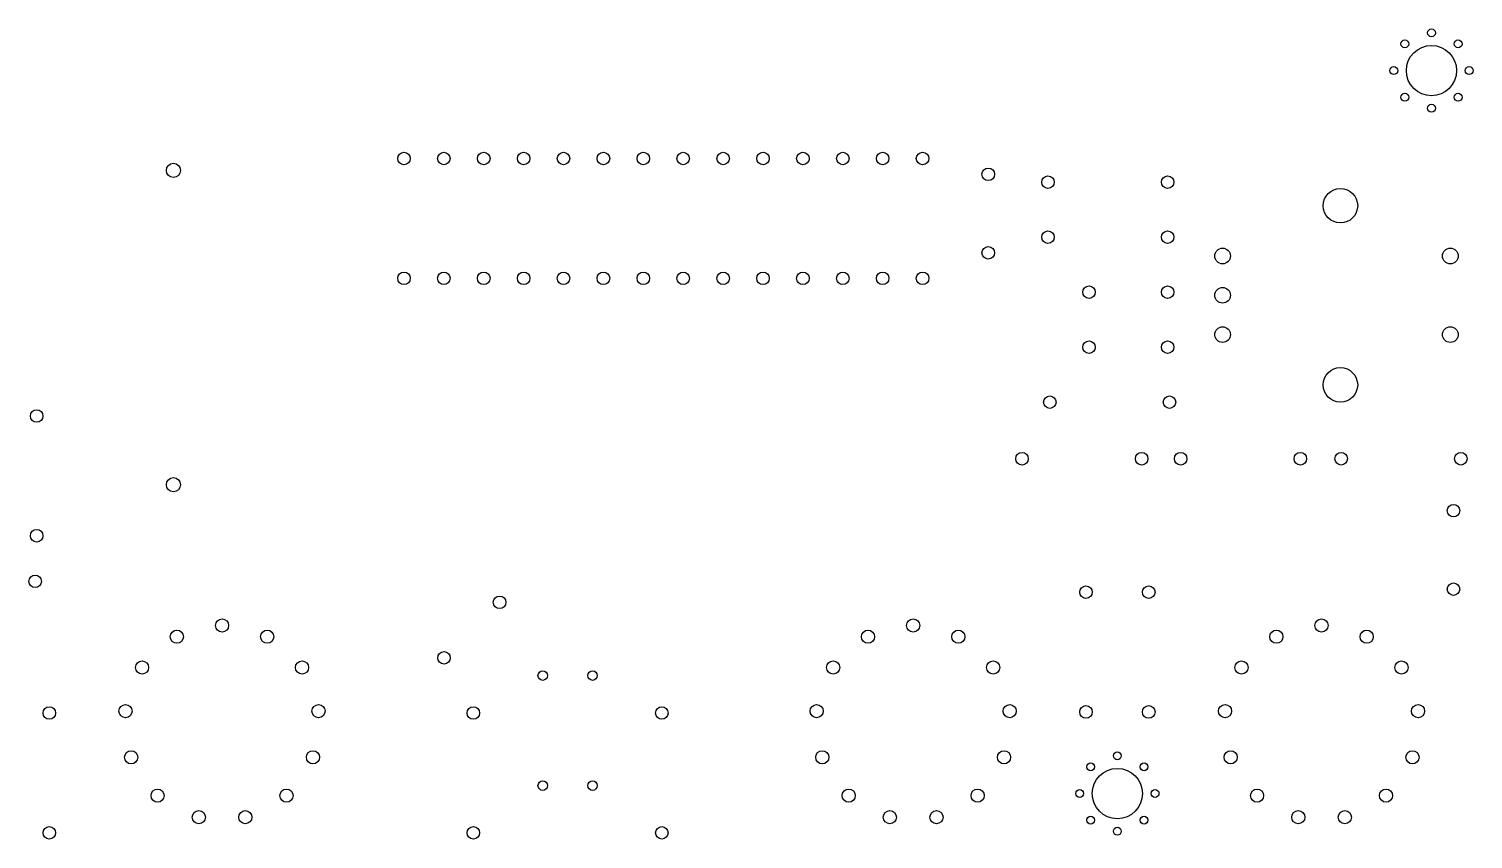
# Model space of a CAD drawing. Extents: x 2.89 to 10.22, y -4.48 to -2.44.
# Drawn here: x 6.602 to 10.222, y -4.484 to -2.455 of the extents above; entities that cross this region are included whole.
import ezdxf

# ---------------------------------------------------------------- set-up
doc = ezdxf.new("R2010")
doc.units = 0
doc.header["$MEASUREMENT"] = 0
doc.layers.add('BLACK', color=7, linetype='CONTINUOUS')

msp = doc.modelspace()

# ---------------------------------------------------------------- linework, layer by layer
at = {"layer": 'BLACK'}
for centre, radius in [((10.1181, -2.4646), 0.00984), ((10.0513, -2.4922), 0.00984), ((10.1181, -2.5591), 0.063), ((10.1849, -2.4922), 0.00984), ((10.0236, -2.5591), 0.00984), ((10.2126, -2.5591), 0.00984), ((10.0513, -2.6259), 0.00984), ((10.1849, -2.6259), 0.00984), ((10.1181, -2.6535), 0.00984), ((7.5425, -2.7795), 0.0157), ((7.6425, -2.7795), 0.0157), ((7.7425, -2.7795), 0.0157), ((7.8425, -2.7795), 0.0157), ((7.9425, -2.7795), 0.0157), ((8.0425, -2.7795), 0.0157), ((8.1425, -2.7795), 0.0157), ((8.2425, -2.7795), 0.0157), ((8.3425, -2.7795), 0.0157), ((8.4425, -2.7795), 0.0157), ((8.5425, -2.7795), 0.0157), ((8.6425, -2.7795), 0.0157), ((8.7425, -2.7795), 0.0157), ((8.8425, -2.7795), 0.0157), ((6.9646, -2.8091), 0.0177), ((9.0071, -2.8189), 0.0157), ((9.1567, -2.8386), 0.0157), ((9.4567, -2.8386), 0.0157), ((9.8898, -2.8976), 0.0433), ((9.1567, -2.9764), 0.0157), ((9.4567, -2.9764), 0.0157), ((9.0071, -3.0157), 0.0157), ((9.5945, -3.0236), 0.0197), ((10.1654, -3.0236), 0.0197), ((7.5425, -3.0795), 0.0157), ((7.6425, -3.0795), 0.0157), ((7.7425, -3.0795), 0.0157), ((7.8425, -3.0795), 0.0157), ((7.9425, -3.0795), 0.0157), ((8.0425, -3.0795), 0.0157), ((8.1425, -3.0795), 0.0157), ((8.2425, -3.0795), 0.0157), ((8.3425, -3.0795), 0.0157), ((8.4425, -3.0795), 0.0157), ((8.5425, -3.0795), 0.0157), ((8.6425, -3.0795), 0.0157), ((8.7425, -3.0795), 0.0157), ((8.8425, -3.0795), 0.0157), ((9.2598, -3.1142), 0.0157), ((9.4567, -3.1142), 0.0157), ((9.5945, -3.122), 0.0197), ((9.5945, -3.2205), 0.0197), ((10.1654, -3.2205), 0.0197), ((9.2598, -3.252), 0.0157), ((9.4567, -3.252), 0.0157), ((9.8898, -3.3465), 0.0433), ((9.1614, -3.3898), 0.0157), ((9.4614, -3.3898), 0.0157), ((6.622, -3.4244), 0.0157), ((9.0917, -3.5315), 0.0157), ((9.3917, -3.5315), 0.0157), ((9.4894, -3.5315), 0.0157), ((9.7894, -3.5315), 0.0157), ((9.8917, -3.5315), 0.0157), ((10.1917, -3.5315), 0.0157), ((6.9646, -3.5965), 0.0177), ((10.1732, -3.6614), 0.0157), ((6.622, -3.7244), 0.0157), ((6.6181, -3.8386), 0.0157), ((9.252, -3.8657), 0.0157), ((9.4094, -3.8657), 0.0157), ((10.1732, -3.8583), 0.0157), ((7.7822, -3.891), 0.0157), ((7.0866, -3.9493), 0.0165), ((8.8189, -3.9493), 0.0165), ((9.8425, -3.9493), 0.0165), ((6.9734, -3.9772), 0.0165), ((7.1998, -3.9772), 0.0165), ((8.7057, -3.9772), 0.0165), ((8.9321, -3.9772), 0.0165), ((9.7293, -3.9772), 0.0165), ((9.9557, -3.9772), 0.0165), ((7.643, -4.0302), 0.0157), ((6.8861, -4.0545), 0.0165), ((7.2871, -4.0545), 0.0165), ((8.6184, -4.0545), 0.0165), ((9.0194, -4.0545), 0.0165), ((9.642, -4.0545), 0.0165), ((10.043, -4.0545), 0.0165), ((7.8903, -4.0748), 0.0118), ((8.0153, -4.0748), 0.0118), ((6.6535, -4.1685), 0.0157), ((6.8447, -4.1636), 0.0165), ((7.3285, -4.1636), 0.0165), ((7.7165, -4.1685), 0.0157), ((8.189, -4.1685), 0.0157), ((8.577, -4.1636), 0.0165), ((9.0608, -4.1636), 0.0165), ((9.252, -4.1657), 0.0157), ((9.4094, -4.1657), 0.0157), ((9.6006, -4.1636), 0.0165), ((10.0844, -4.1636), 0.0165), ((6.8588, -4.2793), 0.0165), ((7.3144, -4.2793), 0.0165), ((8.5911, -4.2793), 0.0165), ((9.0467, -4.2793), 0.0165), ((9.3307, -4.2756), 0.00984), ((9.6147, -4.2793), 0.0165), ((10.0703, -4.2793), 0.0165), ((9.2639, -4.3033), 0.00984), ((9.3307, -4.3701), 0.063), ((9.3975, -4.3033), 0.00984), ((7.8903, -4.3504), 0.0118), ((8.0153, -4.3504), 0.0118), ((6.925, -4.3753), 0.0165), ((7.2482, -4.3753), 0.0165), ((8.6573, -4.3753), 0.0165), ((8.9805, -4.3753), 0.0165), ((9.2362, -4.3701), 0.00984), ((9.4252, -4.3701), 0.00984), ((9.6809, -4.3753), 0.0165), ((10.0041, -4.3753), 0.0165), ((7.0283, -4.4295), 0.0165), ((7.1449, -4.4295), 0.0165), ((8.7606, -4.4295), 0.0165), ((8.8772, -4.4295), 0.0165), ((9.7842, -4.4295), 0.0165), ((9.9008, -4.4295), 0.0165), ((9.2639, -4.4369), 0.00984), ((9.3975, -4.4369), 0.00984), ((6.6535, -4.4685), 0.0157), ((7.7165, -4.4685), 0.0157), ((8.189, -4.4685), 0.0157), ((9.3307, -4.4646), 0.00984)]:
    msp.add_circle(centre, radius, dxfattribs=at)

doc.saveas('drawing.dxf')
